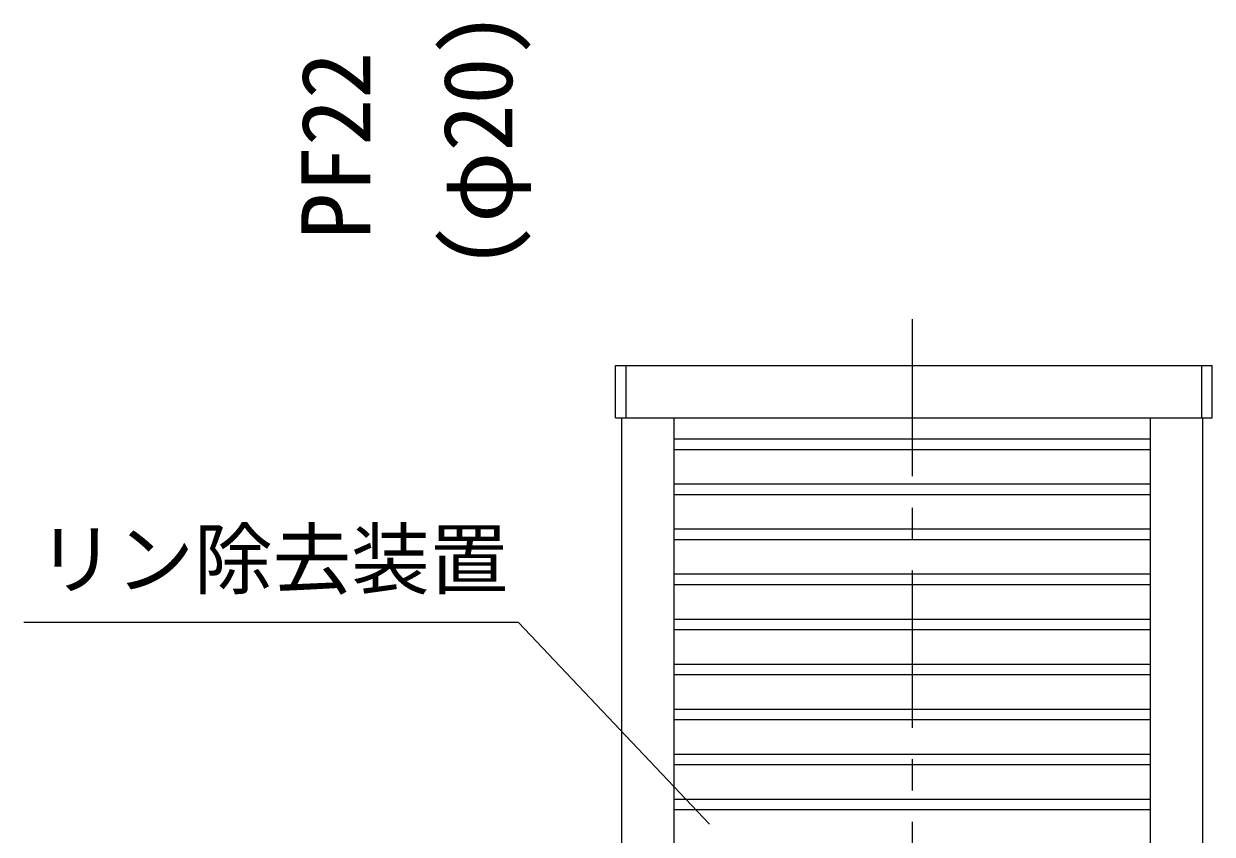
# Model space of a CAD drawing. Units: millimetres, scale not verified. Extents: x -8910 to 8910, y -6308 to 6308.
# Drawn here: x -937 to 199, y 3997 to 4770 of the extents above; entities that cross this region are included whole.
import ezdxf
from ezdxf.enums import TextEntityAlignment as Align

# ---------------------------------------------------------------- set-up
doc = ezdxf.new("R2010")
doc.units = ezdxf.units.MM
doc.header["$LTSCALE"] = 30
doc.linetypes.add('CHAIN1', pattern=[8, 5, -1, 1, -1])
doc.layers.add('0-4_製作', color=4, linetype='Continuous', lineweight=25)
doc.layers.add('0-8_07', color=3, linetype='Continuous', lineweight=25)
doc.styles.add('ＭＳ ゴシック', font='')
doc.styles.get('ＭＳ ゴシック').set_extended_font_data('MS Gothic')

msp = doc.modelspace()

# ---------------------------------------------------------------- linework, layer by layer
at = {"layer": '0-4_製作'}
for p, q in [((-464.24, 4198.64), (-936.84, 4198.64)), ((-281.66, 4006.1), (-464.24, 4198.64))]:
    msp.add_line(p, q, dxfattribs=at)
at = {"layer": '0-8_07', "linetype": 'CHAIN1'}
msp.add_line((-88.04, 4488.28), (-88.04, 3479.75), dxfattribs=at)
at = {"layer": '0-8_07'}
for p, q in [((-371.49, 4394.02), (-371.49, 4444.02)), ((-371.49, 4444.02), (198.51, 4444.02)), ((-361.49, 4394.02), (-361.49, 4444.02)), ((188.51, 4394.02), (188.51, 4444.02)), ((198.51, 4394.02), (198.51, 4444.02)), ((-371.49, 4394.02), (198.51, 4394.02)), ((-365.54, 3582.02), (-365.54, 4394.02)), ((-315.54, 3582.02), (-315.54, 4394.02)), ((139.46, 3582.02), (139.46, 4394.02)), ((189.46, 3582.02), (189.46, 4394.02)), ((-315.54, 4374.02), (139.46, 4374.02)), ((-315.54, 4364.02), (139.46, 4364.02)), ((-315.54, 4331.02), (139.46, 4331.02)), ((-315.54, 4321.02), (139.46, 4321.02)), ((-315.54, 4288.02), (139.46, 4288.02)), ((-315.54, 4278.02), (139.46, 4278.02)), ((-315.54, 4245.02), (139.46, 4245.02)), ((-315.54, 4235.02), (139.46, 4235.02)), ((-315.54, 4202.02), (139.46, 4202.02)), ((-315.54, 4192.02), (139.46, 4192.02)), ((-315.54, 4159.02), (139.46, 4159.02)), ((-315.54, 4149.02), (139.46, 4149.02)), ((-315.54, 4116.02), (139.46, 4116.02)), ((-315.54, 4106.02), (139.46, 4106.02)), ((-315.54, 4073.02), (139.46, 4073.02)), ((-315.54, 4063.02), (139.46, 4063.02)), ((-315.54, 4030.02), (139.46, 4030.02)), ((-315.54, 4020.02), (139.46, 4020.02))]:
    msp.add_line(p, q, dxfattribs=at)

# ---------------------------------------------------------------- texts
at = {"layer": '0-8_07', "color": 4, "style": 'ＭＳ ゴシック'}
for s, p in [('(φ20)', (-450.43, 4535.26)), ('PF22', (-585.98, 4564.02))]:
    msp.add_text(s, height=65.98, rotation=90, dxfattribs=at).set_placement(p, align=Align.BOTTOM_LEFT)
msp.add_text('リン除去装置', height=54.99, dxfattribs=at).set_placement((-924.12, 4215.24), align=Align.BOTTOM_LEFT)

doc.saveas('drawing.dxf')
